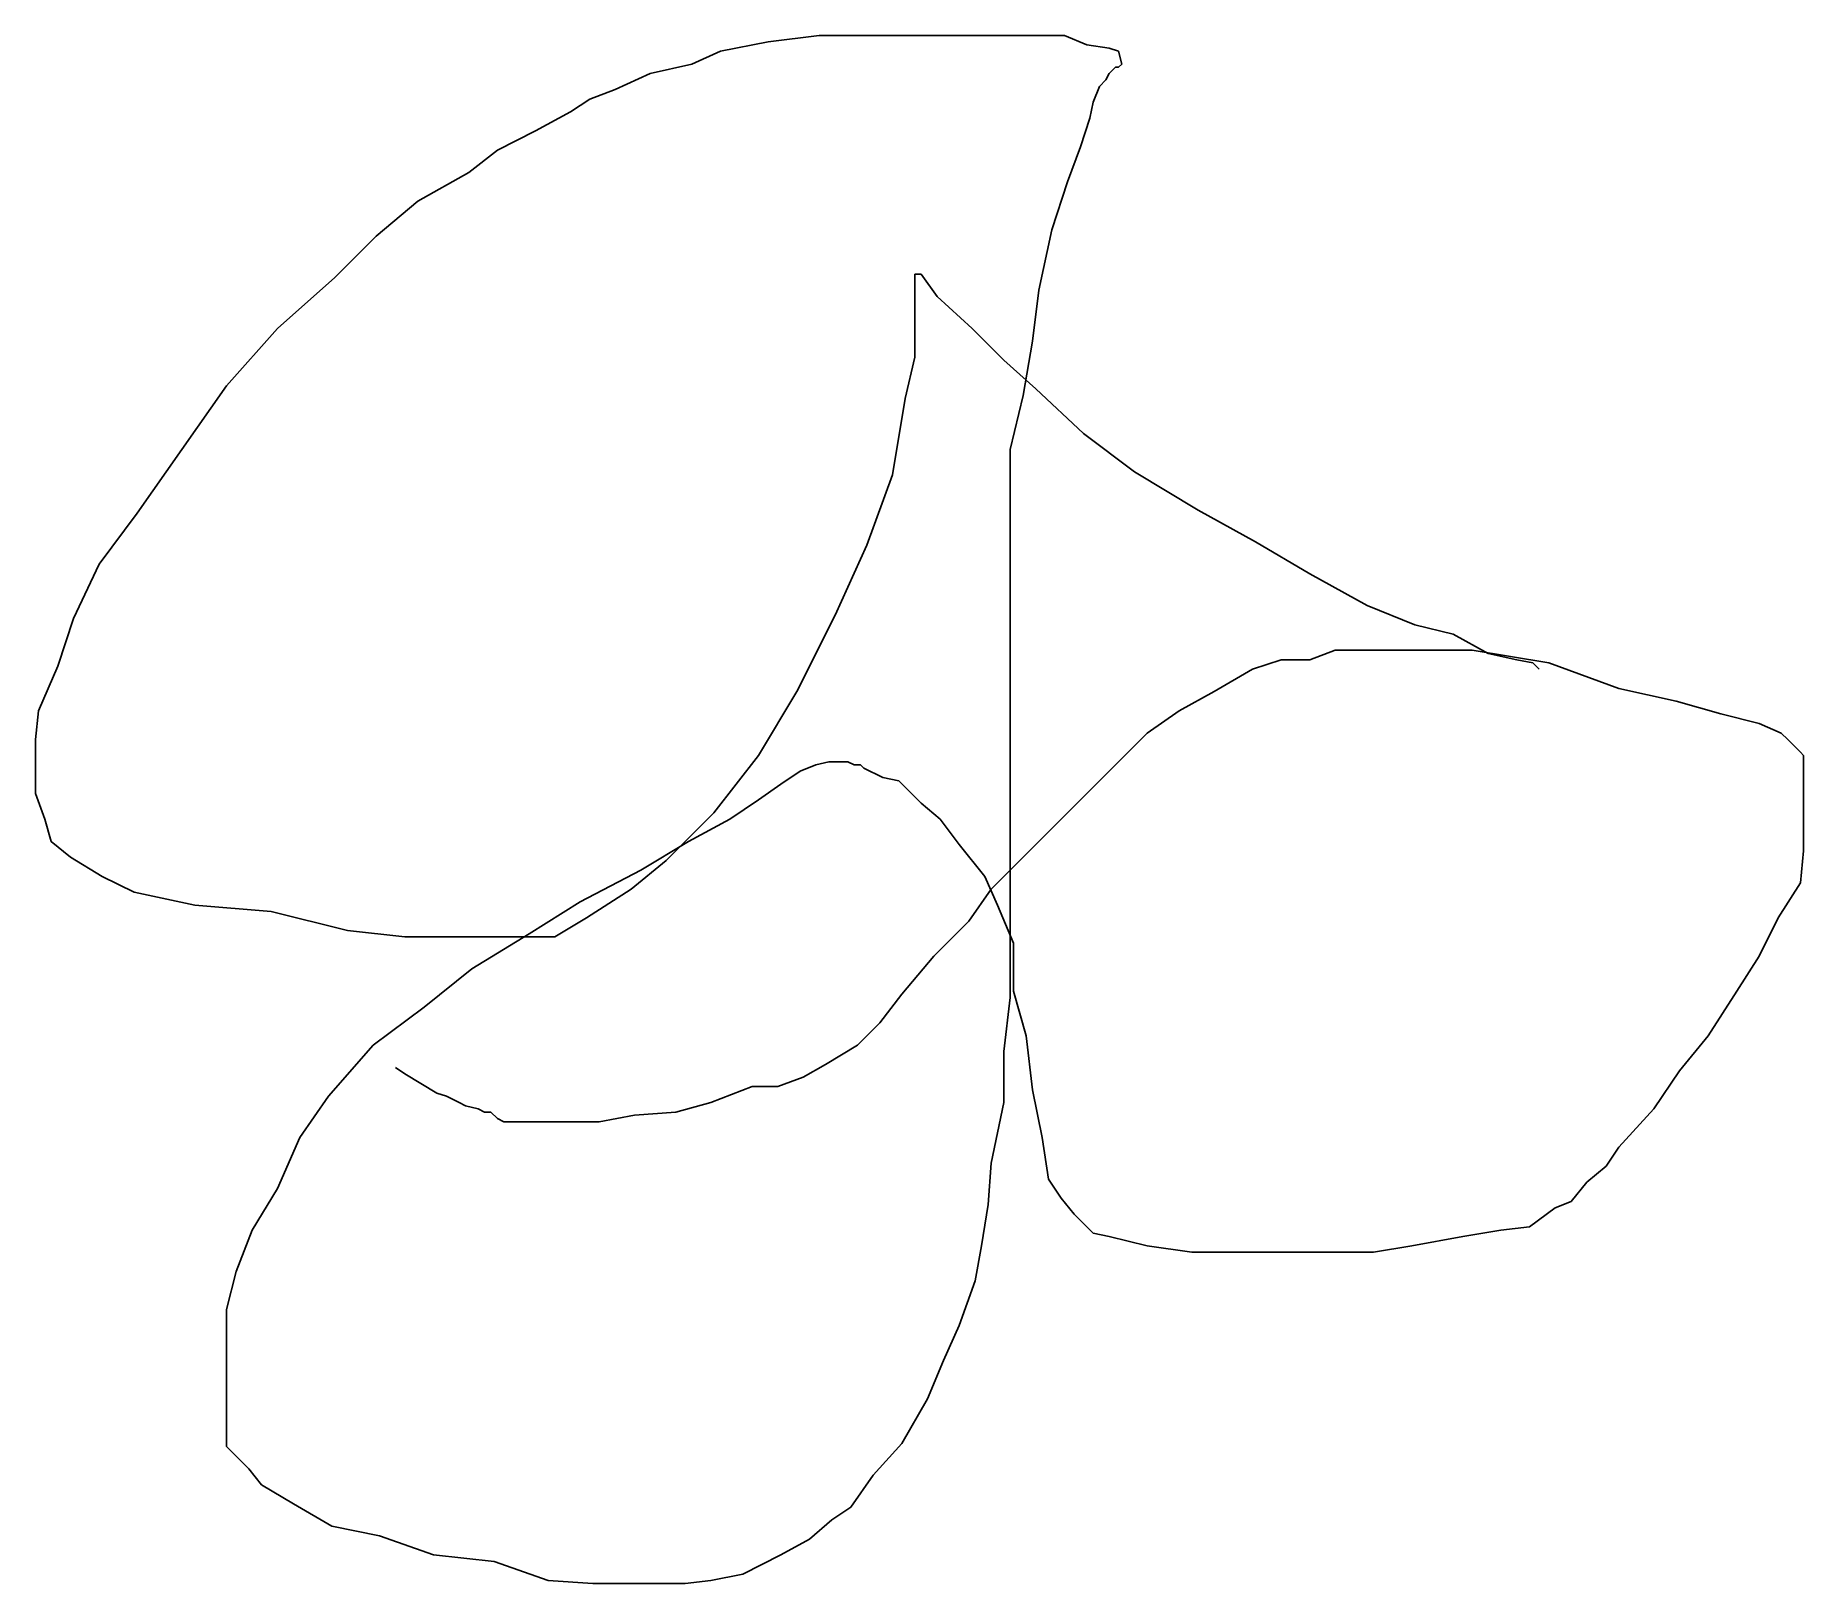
# Model space of a CAD drawing. Header units: metres. Extents: x 144 to 699, y 90 to 576.
import ezdxf

# ---------------------------------------------------------------- set-up
doc = ezdxf.new("R2010")
doc.units = ezdxf.units.M

msp = doc.modelspace()

# ---------------------------------------------------------------- linework, layer by layer
for p, q in [((374, 574), (359, 571)), ((390, 576), (374, 574)), ((399, 576), (390, 576)), ((413, 576), (399, 576)), ((429, 576), (413, 576)), ((443, 576), (429, 576)), ((458, 576), (443, 576)), ((467, 576), (458, 576)), ((474, 573), (467, 576)), ((481, 572), (474, 573)), ((484, 571), (481, 572)), ((350, 567), (337, 564)), ((359, 571), (350, 567)), ((485, 567), (484, 571)), ((484, 566), (485, 567)), ((337, 564), (326, 559)), ((478, 560), (480, 562)), ((480, 562), (481, 564)), ((481, 564), (483, 566)), ((483, 566), (484, 566)), ((318, 556), (312, 552)), ((326, 559), (318, 556)), ((475, 550), (476, 555)), ((476, 555), (478, 560)), ((312, 552), (301, 546)), ((472, 541), (475, 550)), ((301, 546), (289, 540)), ((289, 540), (280, 533)), ((468, 530), (472, 541)), ((280, 533), (264, 524)), ((463, 515), (468, 530)), ((264, 524), (251, 513)), ((251, 513), (238, 500)), ((459, 496), (463, 515)), ((238, 500), (220, 484)), ((420, 500), (420, 501)), ((420, 501), (422, 501)), ((420, 497), (420, 500)), ((422, 501), (427, 494)), ((420, 495), (420, 497)), ((420, 488), (420, 495)), ((427, 494), (438, 484)), ((457, 480), (459, 496)), ((220, 484), (204, 466)), ((420, 475), (420, 488)), ((438, 484), (448, 474)), ((454, 463), (457, 480)), ((417, 462), (420, 475)), ((448, 474), (458, 465)), ((204, 466), (190, 446)), ((413, 438), (417, 462)), ((450, 446), (454, 463)), ((458, 465), (473, 451)), ((473, 451), (489, 439)), ((190, 446), (176, 426)), ((450, 425), (450, 446)), ((489, 439), (509, 427)), ((405, 416), (413, 438)), ((176, 426), (164, 410)), ((450, 408), (450, 425)), ((509, 427), (527, 417)), ((527, 417), (544, 407)), ((395, 394), (405, 416)), ((164, 410), (156, 393)), ((450, 388), (450, 408)), ((544, 407), (562, 397)), ((562, 397), (577, 391)), ((156, 393), (151, 378)), ((383, 370), (395, 394)), ((577, 391), (589, 388)), ((450, 366), (450, 388)), ((544, 380), (552, 383)), ((552, 383), (571, 383)), ((571, 383), (595, 383)), ((589, 388), (600, 382)), ((595, 383), (619, 379)), ((151, 378), (145, 364)), ((526, 377), (535, 380)), ((535, 380), (544, 380)), ((600, 382), (609, 380)), ((609, 380), (614, 379)), ((614, 379), (616, 377)), ((619, 379), (641, 371)), ((514, 370), (526, 377)), ((371, 350), (383, 370)), ((503, 364), (514, 370)), ((641, 371), (659, 367)), ((659, 367), (673, 363)), ((145, 364), (144, 355)), ((450, 344), (450, 366)), ((493, 357), (503, 364)), ((673, 363), (685, 360)), ((483, 347), (493, 357)), ((685, 360), (692, 357)), ((692, 357), (694, 355)), ((144, 355), (144, 347)), ((357, 332), (371, 350)), ((694, 355), (696, 353)), ((696, 353), (698, 351)), ((698, 351), (699, 350)), ((699, 350), (699, 349)), ((144, 347), (144, 338)), ((384, 345), (378, 341)), ((389, 347), (384, 345)), ((393, 348), (389, 347)), ((394, 348), (393, 348)), ((396, 348), (394, 348)), ((399, 348), (396, 348)), ((401, 347), (399, 348)), ((403, 347), (401, 347)), ((404, 346), (403, 347)), ((410, 343), (404, 346)), ((472, 336), (483, 347)), ((699, 349), (699, 346)), ((699, 346), (699, 344)), ((378, 341), (371, 336)), ((415, 342), (410, 343)), ((417, 340), (415, 342)), ((422, 335), (417, 340)), ((450, 324), (450, 344)), ((699, 344), (699, 339)), ((699, 339), (699, 333)), ((144, 338), (147, 330)), ((371, 336), (362, 330)), ((428, 330), (422, 335)), ((456, 320), (472, 336)), ((699, 333), (699, 326)), ((147, 330), (149, 323)), ((342, 317), (357, 332)), ((362, 330), (349, 323)), ((434, 322), (428, 330)), ((149, 323), (155, 318)), ((349, 323), (334, 314)), ((442, 312), (434, 322)), ((450, 302), (450, 324)), ((699, 326), (699, 320)), ((155, 318), (165, 312)), ((331, 308), (342, 317)), ((444, 308), (456, 320)), ((699, 320), (698, 310)), ((165, 312), (175, 307)), ((334, 314), (315, 304)), ((446, 303), (442, 312)), ((175, 307), (194, 303)), ((317, 299), (331, 308)), ((437, 298), (444, 308)), ((698, 310), (691, 299)), ((194, 303), (218, 301)), ((218, 301), (242, 295)), ((315, 304), (299, 294)), ((451, 291), (446, 303)), ((450, 283), (450, 302)), ((242, 295), (260, 293)), ((307, 293), (317, 299)), ((426, 287), (437, 298)), ((691, 299), (685, 287)), ((260, 293), (276, 293)), ((276, 293), (288, 293)), ((299, 294), (281, 283)), ((288, 293), (295, 293)), ((295, 293), (301, 293)), ((301, 293), (307, 293)), ((451, 276), (451, 291)), ((416, 275), (426, 287)), ((685, 287), (678, 276)), ((281, 283), (266, 271)), ((450, 274), (450, 283)), ((409, 266), (416, 275)), ((448, 257), (450, 274)), ((455, 262), (451, 276)), ((678, 276), (669, 262)), ((266, 271), (250, 259)), ((402, 259), (405, 262)), ((405, 262), (409, 266)), ((457, 245), (455, 262)), ((669, 262), (660, 251)), ((250, 259), (236, 243)), ((392, 253), (397, 256)), ((397, 256), (402, 259)), ((448, 241), (448, 257)), ((257, 252), (260, 250)), ((260, 250), (265, 247)), ((385, 249), (392, 253)), ((660, 251), (652, 239)), ((265, 247), (270, 244)), ((356, 241), (369, 246)), ((369, 246), (377, 246)), ((377, 246), (385, 249)), ((460, 230), (457, 245)), ((236, 243), (227, 230)), ((270, 244), (273, 243)), ((273, 243), (277, 241)), ((277, 241), (279, 240)), ((279, 240), (283, 239)), ((283, 239), (285, 238)), ((345, 238), (356, 241)), ((444, 222), (448, 241)), ((652, 239), (641, 227)), ((285, 238), (287, 238)), ((287, 238), (289, 236)), ((289, 236), (291, 235)), ((291, 235), (293, 235)), ((293, 235), (299, 235)), ((299, 235), (308, 235)), ((308, 235), (321, 235)), ((321, 235), (332, 237)), ((332, 237), (345, 238)), ((227, 230), (220, 214)), ((462, 217), (460, 230)), ((443, 209), (444, 222)), ((641, 227), (637, 221)), ((466, 211), (462, 217)), ((637, 221), (631, 216)), ((220, 214), (212, 201)), ((470, 206), (466, 211)), ((631, 216), (626, 210)), ((441, 196), (443, 209)), ((476, 200), (470, 206)), ((621, 208), (613, 202)), ((626, 210), (621, 208)), ((212, 201), (207, 188)), ((481, 199), (476, 200)), ((604, 201), (592, 199)), ((613, 202), (604, 201)), ((439, 185), (441, 196)), ((493, 196), (481, 199)), ((507, 194), (493, 196)), ((576, 196), (564, 194)), ((592, 199), (576, 196)), ((522, 194), (507, 194)), ((533, 194), (522, 194)), ((549, 194), (533, 194)), ((564, 194), (549, 194)), ((207, 188), (204, 176)), ((434, 171), (439, 185)), ((204, 176), (204, 165)), ((429, 160), (434, 171)), ((204, 165), (204, 157)), ((204, 157), (204, 150)), ((424, 148), (429, 160)), ((204, 150), (204, 138)), ((416, 134), (424, 148)), ((204, 138), (204, 133)), ((407, 124), (416, 134)), ((204, 133), (211, 126)), ((211, 126), (215, 121)), ((400, 114), (407, 124)), ((215, 121), (225, 115)), ((225, 115), (237, 108)), ((394, 110), (400, 114)), ((237, 108), (252, 105)), ((387, 104), (394, 110)), ((252, 105), (269, 99)), ((378, 99), (387, 104)), ((269, 99), (288, 97)), ((288, 97), (305, 91)), ((366, 93), (378, 99)), ((305, 91), (319, 90)), ((319, 90), (333, 90)), ((333, 90), (340, 90)), ((340, 90), (348, 90)), ((348, 90), (356, 91)), ((356, 91), (366, 93))]:
    msp.add_line(p, q)

doc.saveas('drawing.dxf')
